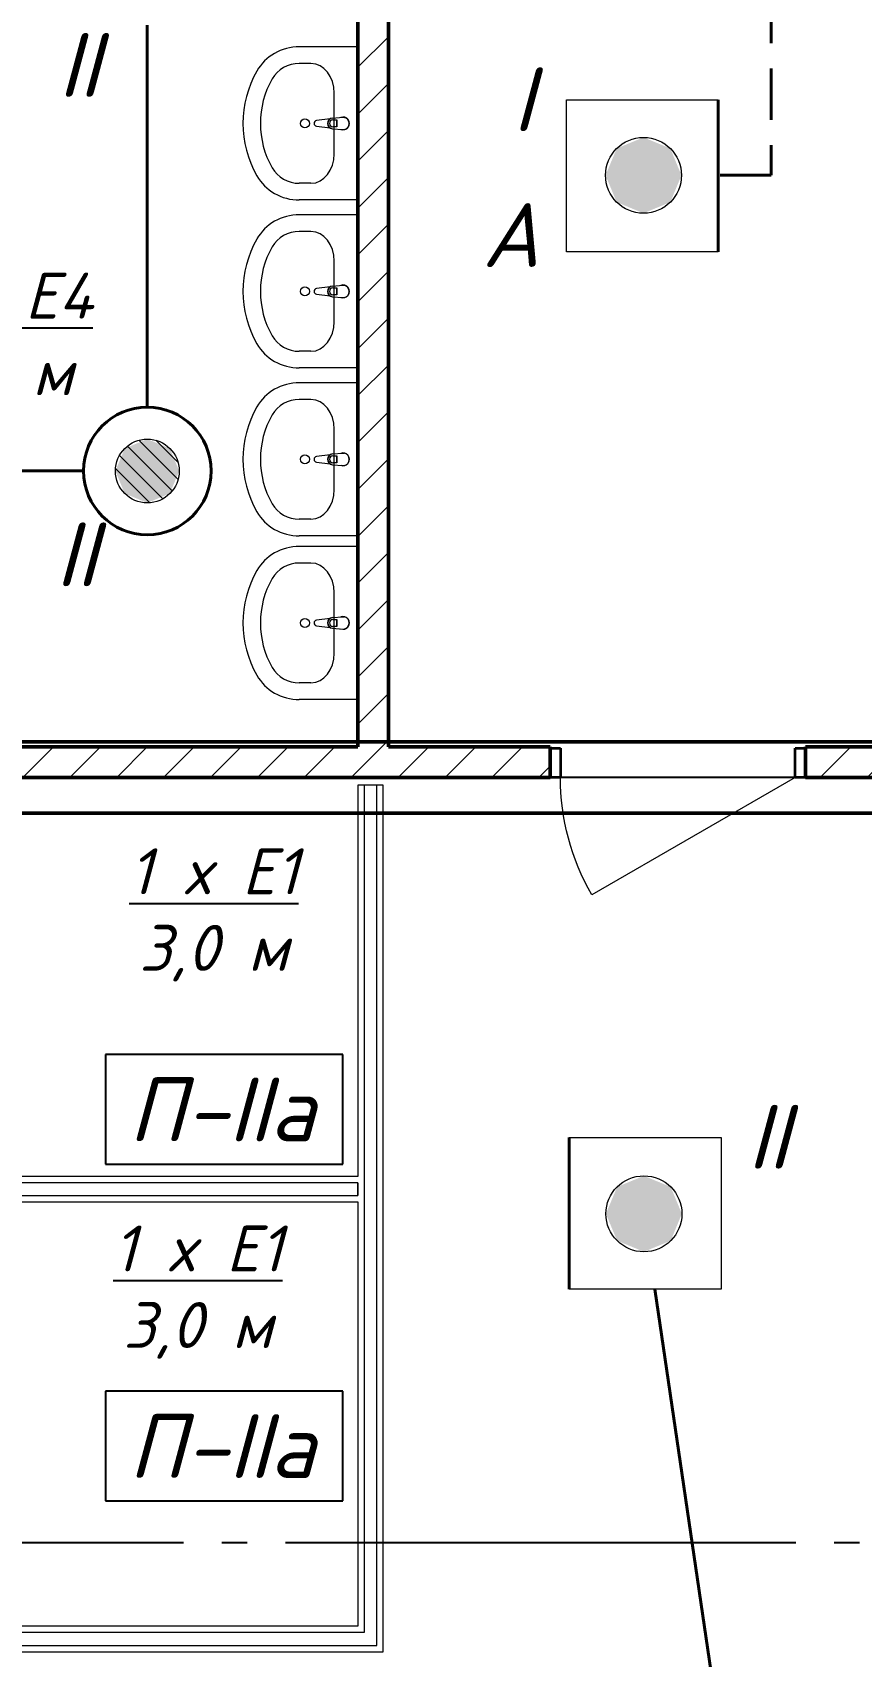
# Model space of a CAD drawing. Header units: millimetres. Extents: x 0 to 1286, y 0 to 420.
# Drawn here: x 300.3 to 332.8, y 155.1 to 218.8 of the extents above; entities that cross this region are included whole.
import ezdxf

# ---------------------------------------------------------------- set-up
doc = ezdxf.new("R2010")
doc.units = ezdxf.units.MM
for name, pattern in [('JIS_02_2.0', [3, 2, -1]), ('ГОСТ 2.303 5', [24, 20, -1.5, 1, -1.5]), ('СПКБ-0000-000-АР#002$0$Разомкнутая', [1058.333302, 634.99999, -423.333311]), ('СПКБ-0000-000-АР#002$0$Штрихпунктирная', [900, 500, -200, 0, -200])]:
    doc.linetypes.add(name, pattern=pattern)
for name, color, linetype in [('Viewport2ForCustomObjects_0', 7, 'Continuous'), ('Номер помещения', 7, 'Continuous'), ('СПКБ-0000-000-АР#002$0$Двери ArchiCAD', 7, 'Continuous'), ('СПКБ-0000-000-АР#002$0$Стены', 7, 'Continuous'), ('Строительные оси', 7, 'Continuous'), ('ЭО_АВАРИЙНОЕ ОСВЕЩЕНИЕ', 7, 'Continuous'), ('ЭО_РАБОЧЕЕ ОСВЕЩЕНИЕ', 7, 'Continuous')]:
    doc.layers.add(name, color=color, linetype=linetype)
for name, color, linetype, lineweight, true_color in [('СПКБ-0000-000-АР#002$0$Двери ArchiCAD_Ном._пера__23', 7, 'Continuous', 35, 0xff6600), ('СПКБ-0000-000-АР#002$0$Двери ArchiCAD_Ном._пера__3', 7, 'Continuous', 18, 0xff6600), ('СПКБ-0000-000-АР#002$0$Двери ArchiCAD_Ном._пера__58', 7, 'Continuous', 50, 0xdf0000), ('СПКБ-0000-000-АР#002$0$Линии_Ном._пера__58', 7, 'Continuous', 50, 0xdf0000), ('СПКБ-0000-000-АР#002$0$Стены_Ном._пера__161', 7, 'Continuous', 13, 0xe11606), ('СПКБ-0000-000-АР#002$0$Стены_Ном._пера__58', 7, 'Continuous', 50, 0xdf0000)]:
    doc.layers.add(name, color=color, linetype=linetype, lineweight=lineweight, true_color=true_color)
for name, color, linetype, lineweight in [('СПКБ-0000-000-АР#002$0$Линии_Ном._пера__20', 1, 'Continuous', 20), ('СПКБ-0000-000-АР#002$0$Сантехника_Ном._пера__6', 5, 'Continuous', 9), ('СПКБ-0000-000-АР#002$0$Стены_Ном._пера__20', 1, 'Continuous', 20)]:
    doc.layers.add(name, color=color, linetype=linetype, lineweight=lineweight)
doc.styles.add('1.8', font='isocpeui.ttf', dxfattribs={"height": 1.8})
doc.styles.add('2.5', font='isocpeui.ttf')
doc.styles.add('CustomTextStyle4', font='isocpeui.ttf', dxfattribs={"height": 2.5})
doc.styles.add('CustomTextStyle5', font='isocpeui.ttf', dxfattribs={"height": 2.5})
pattern_1 = [(45, (0, 0), (-91.9239, 91.9239), [])]
pattern_2 = [(0, (0, 0), (0, 75), [0, -75])]

# ---------------------------------------------------------------- blocks, each defined once
blk = doc.blocks.new('*E728')
at = {"layer": 'Номер помещения', "color": 6, "linetype": 'Continuous'}
for p, q in [((-25.317, 57.996), (-34.622, 57.996)), ((-34.622, 57.996), (-34.622, 53.696)), ((-25.317, 53.696), (-25.317, 57.996)), ((-34.622, 53.696), (-25.317, 53.696)), ((-25.317, 44.802), (-34.622, 44.802)), ((-34.622, 44.802), (-34.622, 40.502)), ((-25.317, 40.502), (-25.317, 44.802)), ((-34.622, 40.502), (-25.317, 40.502))]:
    blk.add_line(p, q, dxfattribs=at)
at = {"layer": 'Строительные оси', "color": 3, "linetype": 'ГОСТ 2.303 5', "lineweight": 25}
for p, q in [((280.431, 68.857), (-283.569, 68.857)), ((280.431, 38.857), (-283.569, 38.857))]:
    blk.add_line(p, q, dxfattribs=at)
at = {"layer": 'ЭО_АВАРИЙНОЕ ОСВЕЩЕНИЕ', "color": 1, "linetype": 'JIS_02_2.0', "lineweight": 40}
for p, q in [((-8.537, 168.638), (-8.537, 92.457)), ((-8.537, 92.457), (-10.611, 92.457))]:
    blk.add_line(p, q, dxfattribs=at)
at = {"layer": 'ЭО_АВАРИЙНОЕ ОСВЕЩЕНИЕ', "color": 7, "lineweight": 0}
for p, q in [((-16.561, 89.465), (-16.561, 95.415)), ((-16.561, 95.415), (-10.611, 95.415)), ((-10.611, 89.465), (-16.561, 89.465))]:
    blk.add_line(p, q, dxfattribs=at)
at = {"layer": 'ЭО_АВАРИЙНОЕ ОСВЕЩЕНИЕ', "color": 1, "lineweight": 40}
blk.add_line((-10.611, 95.415), (-10.611, 89.465), dxfattribs=at)
at = {"layer": 'ЭО_АВАРИЙНОЕ ОСВЕЩЕНИЕ', "color": 7, "lineweight": 0}
blk.add_circle((-13.537, 92.457), 1.488, dxfattribs=at)
at = {"layer": 'ЭО_АВАРИЙНОЕ ОСВЕЩЕНИЕ', "color": 1, "lineweight": 0}
for points in [[(-13.537, 93.945), (-14.588, 93.509), (-12.485, 93.509)], [(-14.588, 93.509), (-15.024, 92.457), (-12.049, 92.457)], [(-14.588, 93.509), (-12.485, 93.509), (-12.049, 92.457)], [(-15.024, 92.457), (-14.588, 91.406), (-12.485, 91.406)], [(-15.024, 92.457), (-12.049, 92.457), (-12.485, 91.406)], [(-14.588, 91.406), (-12.485, 91.406), (-13.537, 90.97)]]:
    blk.add_solid(points, dxfattribs=at)
at = {"layer": 'ЭО_РАБОЧЕЕ ОСВЕЩЕНИЕ', "color": 5, "lineweight": 40}
for p, q in [((-32.985, 98.337), (-32.985, 83.369)), ((-35.485, 80.869), (-46.985, 80.869)), ((-16.446, 48.797), (-16.446, 54.747)), ((-13.088, 48.797), (-10.357, 30.16))]:
    blk.add_line(p, q, dxfattribs=at)
at = {"layer": 'ЭО_РАБОЧЕЕ ОСВЕЩЕНИЕ', "color": 5, "lineweight": 0}
for p, q in [((-32.373, 79.779), (-34.075, 81.481)), ((-32.009, 80.088), (-33.766, 81.845)), ((-31.781, 80.534), (-33.32, 82.073)), ((-31.782, 81.209), (-32.645, 82.071)), ((-32.89, 79.622), (-34.231, 80.964))]:
    blk.add_line(p, q, dxfattribs=at)
at = {"layer": 'ЭО_РАБОЧЕЕ ОСВЕЩЕНИЕ', "color": 7, "lineweight": 0}
for p, q in [((-16.446, 54.747), (-10.496, 54.747)), ((-10.496, 54.747), (-10.496, 48.797)), ((-10.496, 48.797), (-16.446, 48.797))]:
    blk.add_line(p, q, dxfattribs=at)
at = {"layer": 'ЭО_РАБОЧЕЕ ОСВЕЩЕНИЕ', "color": 5, "lineweight": 40}
blk.add_circle((-32.985, 80.869), 2.5, dxfattribs=at)
at = {"layer": 'ЭО_РАБОЧЕЕ ОСВЕЩЕНИЕ', "color": 7, "lineweight": 0}
for centre, radius in [((-32.985, 80.869), 1.25), ((-13.521, 51.755), 1.488)]:
    blk.add_circle(centre, radius, dxfattribs=at)
at = {"layer": 'ЭО_РАБОЧЕЕ ОСВЕЩЕНИЕ', "color": 5, "lineweight": 0}
for points in [[(-32.985, 82.119), (-33.869, 81.752), (-32.101, 81.752)], [(-33.869, 81.752), (-34.235, 80.869), (-31.735, 80.869)], [(-33.869, 81.752), (-33.869, 81.752), (-32.101, 81.752)], [(-33.869, 81.752), (-32.101, 81.752), (-32.101, 81.752)], [(-33.869, 81.752), (-32.101, 81.752), (-31.735, 80.869)], [(-34.235, 80.869), (-34.235, 80.869), (-31.735, 80.869)], [(-34.235, 80.869), (-31.735, 80.869), (-31.735, 80.869)], [(-34.235, 80.869), (-33.869, 79.985), (-32.101, 79.985)], [(-34.235, 80.869), (-31.735, 80.869), (-32.101, 79.985)], [(-33.869, 79.985), (-32.101, 79.985), (-32.985, 79.619)], [(-33.869, 79.985), (-33.869, 79.985), (-32.101, 79.985)], [(-33.869, 79.985), (-32.101, 79.985), (-32.101, 79.985)], [(-13.521, 53.243), (-14.573, 52.807), (-12.469, 52.807)], [(-14.573, 52.807), (-15.009, 51.755), (-12.034, 51.755)], [(-14.573, 52.807), (-12.469, 52.807), (-12.034, 51.755)], [(-15.009, 51.755), (-14.573, 50.703), (-12.469, 50.703)], [(-15.009, 51.755), (-12.034, 51.755), (-12.469, 50.703)], [(-14.573, 50.703), (-12.469, 50.703), (-13.521, 50.268)]]:
    blk.add_solid(points, dxfattribs=at)
at = {"layer": 'Номер помещения', "color": 0, "linetype": 'Continuous'}
for style, p in [('CustomTextStyle4', (-33.722, 54.596)), ('CustomTextStyle5', (-33.722, 41.402))]:
    blk.add_text('П-IIа', height=2.5, dxfattribs=dict(at, style=style)).set_placement(p)
blk = doc.blocks.new('СПКБ-0000-000-АР#002$0$Стена_21', base_point=(-2473.7, 16035.7))
at = {"layer": 'СПКБ-0000-000-АР#002$0$Стены_Ном._пера__20', "linetype": 'Continuous', "lineweight": 20}
h = blk.add_hatch(dxfattribs=at)
h.set_pattern_fill('КИРПИЧ_ОБЫКНОВЕННЫЙ', color=1, style=0, pattern_type=2)
h.set_pattern_definition(pattern_1)
h.paths.add_polyline_path([(-2353.6, 11085.7), (-2473.6, 11085.7), (-2473.6, 7005.7), (-2353.6, 6885.7)])
at = {"layer": 'СПКБ-0000-000-АР#002$0$Стены_Ном._пера__58', "color": 12, "linetype": 'Continuous', "lineweight": 50, "true_color": 0xdf0000, "flags": 128}
for points in [[(-2473.6, 11085.7), (-2473.6, 7005.7)], [(-2353.6, 7005.7), (-2353.6, 11085.7)]]:
    blk.add_lwpolyline(points, dxfattribs=at)
blk = doc.blocks.new('СПКБ-0000-000-АР#002$0$Стена_23', base_point=(-2473.6, 7005.7))
at = {"layer": 'СПКБ-0000-000-АР#002$0$Стены_Ном._пера__20', "linetype": 'Continuous', "lineweight": 20}
h = blk.add_hatch(dxfattribs=at)
h.set_pattern_fill('КИРПИЧ_ОБЫКНОВЕННЫЙ', color=1, style=0, pattern_type=2)
h.set_pattern_definition(pattern_1)
h.paths.add_polyline_path([(-2353.6, 6885.7), (-2473.6, 7005.7), (-5756.9, 7005.7), (-5756.9, 6885.7)])
at = {"layer": 'СПКБ-0000-000-АР#002$0$Стены_Ном._пера__58', "color": 12, "linetype": 'Continuous', "lineweight": 50, "true_color": 0xdf0000, "flags": 128}
for points in [[(-2473.6, 7005.7), (-5756.9, 7005.7)], [(-5756.9, 6885.7), (-2353.6, 6885.7)]]:
    blk.add_lwpolyline(points, dxfattribs=at)
blk = doc.blocks.new('СПКБ-0000-000-АР#002$0$Однопольная Дверь 19')
at = {"layer": 'СПКБ-0000-000-АР#002$0$Двери ArchiCAD_Ном._пера__23', "color": 30, "linetype": 'Continuous', "lineweight": 35, "true_color": 0xff6600}
for p, q in [((-460, 0), (-500, 0)), ((-500, 0), (-500, -115)), ((-460, -115), (-460, 0)), ((500, 0), (460, 0)), ((460, 0), (460, -115)), ((500, -115), (500, 0)), ((-500, -115), (-460, -115)), ((460, -115), (500, -115))]:
    blk.add_line(p, q, dxfattribs=at)
at = {"layer": 'СПКБ-0000-000-АР#002$0$Двери ArchiCAD_Ном._пера__3', "color": 30, "linetype": 'Continuous', "lineweight": 18, "true_color": 0xff6600}
blk.add_line((460, 0), (-336.7, 460), dxfattribs=at)
blk.add_arc((460, 0), 920, 150, 180, dxfattribs=at)
at = {"layer": 'СПКБ-0000-000-АР#002$0$Двери ArchiCAD_Ном._пера__58', "color": 12, "linetype": 'Continuous', "lineweight": 50, "true_color": 0xdf0000}
for p, q in [((-500, 0), (-537, 0)), ((-500, 0), (-500, -115)), ((500, 0), (500, -115)), ((500, 0), (537, 0)), ((-500, -120), (-537, -120)), ((-500, -115), (-500, -120)), ((500, -115), (500, -120)), ((500, -120), (537, -120))]:
    blk.add_line(p, q, dxfattribs=at)
blk = doc.blocks.new('СПКБ-0000-000-АР#002$0$Стена_24', base_point=(-353.6, 7005.7))
at = {"layer": 'СПКБ-0000-000-АР#002$0$Стены_Ном._пера__20', "linetype": 'Continuous', "lineweight": 20}
h = blk.add_hatch(dxfattribs=at)
h.set_pattern_fill('КИРПИЧ_ОБЫКНОВЕННЫЙ', color=1, style=0, pattern_type=2)
h.set_pattern_definition(pattern_1)
h.paths.add_polyline_path([(-2353.6, 7005.7), (-2353.6, 6885.7), (-1719.3, 6885.7), (-1719.3, 7000.7), (-1719.3, 7005.7)])
h = blk.add_hatch(dxfattribs=at)
h.set_pattern_fill('КИРПИЧ_ОБЫКНОВЕННЫЙ', color=1, style=0, pattern_type=2)
h.set_pattern_definition(pattern_1)
h.paths.add_polyline_path([(-353.6, 7005.7), (-719.3, 7005.7), (-719.3, 7000.7), (-719.3, 6885.7), (-353.6, 6885.7)])
at = {"layer": 'СПКБ-0000-000-АР#002$0$Стены_Ном._пера__58', "color": 12, "linetype": 'Continuous', "lineweight": 50, "true_color": 0xdf0000}
for p, q in [((-1719.3, 7005.7), (-1756.3, 7005.7)), ((-1719.3, 7000.7), (-1719.3, 7005.7)), ((-719.3, 7005.7), (-682.3, 7005.7)), ((-719.3, 7000.7), (-719.3, 7005.7)), ((-1719.3, 6885.7), (-1719.3, 7000.7)), ((-719.3, 6885.7), (-719.3, 7000.7)), ((-1719.3, 6885.7), (-1756.3, 6885.7)), ((-719.3, 6885.7), (-682.3, 6885.7))]:
    blk.add_line(p, q, dxfattribs=at)
at = {"layer": 'СПКБ-0000-000-АР#002$0$Стены_Ном._пера__58', "color": 12, "linetype": 'Continuous', "lineweight": 50, "true_color": 0xdf0000, "flags": 128}
for points in [[(-1719.3, 7005.7), (-2353.6, 7005.7)], [(-353.6, 7005.7), (-719.3, 7005.7)], [(-353.6, 6885.7), (-353.6, 7005.7)], [(-2353.6, 6885.7), (-1719.3, 6885.7)], [(-719.3, 6885.7), (-353.6, 6885.7)]]:
    blk.add_lwpolyline(points, dxfattribs=at)
at = {"layer": 'СПКБ-0000-000-АР#002$0$Двери ArchiCAD', "color": 21, "linetype": 'Continuous', "lineweight": 18, "true_color": 0xff9955, "xscale": -1, "zscale": 1000, "rotation": 180}
blk.add_blockref('СПКБ-0000-000-АР#002$0$Однопольная Дверь 19', (-1219.3, 6885.7), dxfattribs=at)
blk = doc.blocks.new('СПКБ-0000-000-АР#002$0$Стена_73', base_point=(-2473.6, 6855))
at = {"layer": 'СПКБ-0000-000-АР#002$0$Стены_Ном._пера__161', "linetype": 'Continuous', "lineweight": 13, "true_color": 0xe11606}
h = blk.add_hatch(dxfattribs=at)
h.set_pattern_fill('ГИПС', color=12, style=0, pattern_type=2)
h.set_pattern_definition(pattern_2)
h.paths.add_polyline_path([(-2473.6, 6855), (-2473.6, 3559.3), (-2448.6, 3534.3), (-2448.6, 6855)])
h = blk.add_hatch(dxfattribs=at)
h.set_pattern_fill('ГИПС', color=12, style=0, pattern_type=2)
h.set_pattern_definition(pattern_2)
h.paths.add_polyline_path([(-2373.6, 3459.3), (-2373.6, 6855), (-2398.6, 6855), (-2398.6, 3484.3)])
at = {"layer": 'СПКБ-0000-000-АР#002$0$Стены_Ном._пера__161', "color": 12, "linetype": 'Continuous', "lineweight": 13, "true_color": 0xe11606}
for p, q in [((-2448.6, 6855), (-2448.6, 3534.3)), ((-2398.6, 3484.3), (-2398.6, 6855))]:
    blk.add_line(p, q, dxfattribs=at)
at = {"layer": 'СПКБ-0000-000-АР#002$0$Стены_Ном._пера__161', "color": 12, "linetype": 'Continuous', "lineweight": 13, "true_color": 0xe11606, "flags": 128}
for points in [[(-2473.6, 6855), (-2473.6, 5322.2)], [(-2373.6, 6855), (-2473.6, 6855)], [(-2373.6, 3459.3), (-2373.6, 6855)], [(-2473.6, 5297.2), (-2473.6, 5247.2)], [(-2473.6, 5222.2), (-2473.6, 3559.3)]]:
    blk.add_lwpolyline(points, dxfattribs=at)
blk = doc.blocks.new('СПКБ-0000-000-АР#002$0$Стена_74', base_point=(-2473.6, 3459.3))
at = {"layer": 'СПКБ-0000-000-АР#002$0$Стены_Ном._пера__161', "linetype": 'Continuous', "lineweight": 13, "true_color": 0xe11606}
h = blk.add_hatch(dxfattribs=at)
h.set_pattern_fill('ГИПС', color=12, style=0, pattern_type=2)
h.set_pattern_definition(pattern_2)
h.paths.add_polyline_path([(-2473.6, 3559.3), (-6920.2, 3559.3), (-6920.2, 3534.3), (-2448.6, 3534.3)])
h = blk.add_hatch(dxfattribs=at)
h.set_pattern_fill('ГИПС', color=12, style=0, pattern_type=2)
h.set_pattern_definition(pattern_2)
h.paths.add_polyline_path([(-6920.2, 3459.3), (-2373.6, 3459.3), (-2398.6, 3484.3), (-6920.2, 3484.3)])
at = {"layer": 'СПКБ-0000-000-АР#002$0$Стены_Ном._пера__161', "color": 12, "linetype": 'Continuous', "lineweight": 13, "true_color": 0xe11606}
for p, q in [((-2448.6, 3534.3), (-6920.2, 3534.3)), ((-6920.2, 3484.3), (-2398.6, 3484.3))]:
    blk.add_line(p, q, dxfattribs=at)
at = {"layer": 'СПКБ-0000-000-АР#002$0$Стены_Ном._пера__161', "color": 12, "linetype": 'Continuous', "lineweight": 13, "true_color": 0xe11606, "flags": 128}
for points in [[(-2473.6, 3559.3), (-5773.6, 3559.3)], [(-6920.2, 3459.3), (-2373.6, 3459.3)]]:
    blk.add_lwpolyline(points, dxfattribs=at)
blk = doc.blocks.new('СПКБ-0000-000-АР#002$0$Стена_75', base_point=(-2473.6, 5222.2))
at = {"layer": 'СПКБ-0000-000-АР#002$0$Стены_Ном._пера__161', "linetype": 'Continuous', "lineweight": 13, "true_color": 0xe11606}
h = blk.add_hatch(dxfattribs=at)
h.set_pattern_fill('ГИПС', color=12, style=0, pattern_type=2)
h.set_pattern_definition(pattern_2)
h.paths.add_polyline_path([(-2473.6, 5322.2), (-5773.6, 5322.2), (-5773.6, 5297.2), (-2473.6, 5297.2)])
h = blk.add_hatch(dxfattribs=at)
h.set_pattern_fill('ГИПС', color=12, style=0, pattern_type=2)
h.set_pattern_definition(pattern_2)
h.paths.add_polyline_path([(-5773.6, 5222.2), (-2473.6, 5222.2), (-2473.6, 5247.2), (-5773.6, 5247.2)])
at = {"layer": 'СПКБ-0000-000-АР#002$0$Стены_Ном._пера__161', "color": 12, "linetype": 'Continuous', "lineweight": 13, "true_color": 0xe11606}
for p, q in [((-2473.6, 5297.2), (-5773.6, 5297.2)), ((-5773.6, 5247.2), (-2473.6, 5247.2))]:
    blk.add_line(p, q, dxfattribs=at)
at = {"layer": 'СПКБ-0000-000-АР#002$0$Стены_Ном._пера__161', "color": 12, "linetype": 'Continuous', "lineweight": 13, "true_color": 0xe11606, "flags": 128}
for points in [[(-2473.6, 5322.2), (-5773.6, 5322.2)], [(-5773.6, 5297.2), (-5773.6, 5247.2)], [(-2473.6, 5247.2), (-2473.6, 5297.2)], [(-5773.6, 5222.2), (-2473.6, 5222.2)]]:
    blk.add_lwpolyline(points, dxfattribs=at)
blk = doc.blocks.new('СПКБ-0000-000-АР#002$0$Basin 02 70')
at = {"layer": 'СПКБ-0000-000-АР#002$0$Сантехника_Ном._пера__6', "color": 5, "linetype": 'Continuous', "lineweight": 9}
for p, q in [((-300, 0), (-300, -229.1)), ((300, 0), (-300, 0)), ((300, 0), (300, -229.1)), ((-23.9, -59), (-23.8, -53.9)), ((-21, -99.3), (-23.9, -59)), ((21, -99.3), (23.9, -59)), ((23.9, -59), (23.8, -54)), ((-118.8, -92.3), (-118.8, -92.3)), ((118.8, -92.3), (-118.8, -92.3)), ((-17.7, -108.8), (-11.1, -161.7)), ((-13.6, -97.1), (-13.6, -82.2)), ((-13.6, -82.2), (13.6, -82.2)), ((-13.6, -82.9), (13.6, -82.9)), ((11.1, -161.7), (17.7, -108.8)), ((13.6, -82.2), (13.6, -97.1)), ((-234.8, -183.3), (-234.8, -229.1)), ((234.8, -183.3), (234.8, -229.1))]:
    blk.add_line(p, q, dxfattribs=at)
blk.add_circle((0, -207.1), 17.5, dxfattribs=at)
for centre, radius, start, end in [((0, -57.3), 25, 339.28556, 200.71444), ((0, -57.3), 24, 7.83741, 171.8967), ((0, -96.7), 21.1, 185.16961, 354.83039), ((0, -97.4), 21.1, 185.16961, 354.83039), ((0, -97.1), 13.6, 180, 0), ((0, -160.3), 11.2, 187.13892, 352.86108)]:
    blk.add_arc(centre, radius, start, end, dxfattribs=at)
for centre, major_axis, ratio, start_param, end_param in [((-118.8, -183.3), (-116, 0), 0.784675, 4.712389, 6.283185), ((118.8, -183.3), (-116, 0), 0.784675, 3.141593, 4.712389), ((-118.9, -229.1), (0, -189.4), 0.956522, 4.712389, 5.78621), ((-118.9, -229.1), (0, -121.2), 0.956522, 4.712389, 5.78621), ((118.9, -229.1), (0, -121.2), 0.956522, 0.496975, 1.570796), ((118.9, -229.1), (0, -189.4), 0.956522, 0.496975, 1.570796), ((0, 0), (0, -381.8), 0.956522, 5.78621, 6.78016), ((0, 0), (0, -450), 0.956522, 5.78621, 6.78016)]:
    blk.add_ellipse(centre, major_axis=major_axis, ratio=ratio, start_param=start_param, end_param=end_param, dxfattribs=at)
blk = doc.blocks.new('*E727')
at = {"layer": 'СПКБ-0000-000-АР#002$0$Линии_Ном._пера__20', "color": 1, "linetype": 'СПКБ-0000-000-АР#002$0$Штрихпунктирная', "lineweight": 20}
blk.add_line((216.75, 117.515), (276.75, 117.515), dxfattribs=at)
at = {"layer": 'СПКБ-0000-000-АР#002$0$Линии_Ном._пера__58', "color": 12, "linetype": 'СПКБ-0000-000-АР#002$0$Разомкнутая', "lineweight": 50, "true_color": 0xdf0000}
for p, q in [((218.75, 118.918), (274.92, 118.918)), ((218.75, 116.111), (274.92, 116.111))]:
    blk.add_line(p, q, dxfattribs=at)
at = {"layer": 'СПКБ-0000-000-АР#002$0$Сантехника_Ном._пера__6', "color": 5, "linetype": 'Continuous', "lineweight": 9, "xscale": 0.01, "yscale": 0.01, "zscale": 10, "rotation": 270}
for p in [(251.582, 143.15), (251.582, 136.567), (251.582, 129.984), (251.582, 123.571)]:
    blk.add_blockref('СПКБ-0000-000-АР#002$0$Basin 02 70', p, dxfattribs=at)
at = {"layer": 'СПКБ-0000-000-АР#002$0$Стены', "color": 12, "lineweight": 50, "true_color": 0xdf0000, "xscale": 0.01, "yscale": 0.01, "zscale": 0.01}
for name, p in [('СПКБ-0000-000-АР#002$0$Стена_21', (251.582, 209.015)), ('СПКБ-0000-000-АР#002$0$Стена_23', (251.582, 118.715)), ('СПКБ-0000-000-АР#002$0$Стена_24', (272.782, 118.715))]:
    blk.add_blockref(name, p, dxfattribs=at)
at = {"layer": 'СПКБ-0000-000-АР#002$0$Стены', "color": 12, "lineweight": 13, "true_color": 0xe11606, "xscale": 0.01, "yscale": 0.01, "zscale": 0.01}
for name, p in [('СПКБ-0000-000-АР#002$0$Стена_73', (251.582, 117.207)), ('СПКБ-0000-000-АР#002$0$Стена_75', (251.582, 100.88)), ('СПКБ-0000-000-АР#002$0$Стена_74', (251.582, 83.25))]:
    blk.add_blockref(name, p, dxfattribs=at)

msp = doc.modelspace()

# ---------------------------------------------------------------- block references
msp.add_blockref('*E727', (61.438, 72.071))
at = {"layer": 'Viewport2ForCustomObjects_0'}
msp.add_blockref('*E728', (337.756, 120.729), dxfattribs=at)

# ---------------------------------------------------------------- texts
at = {"layer": 'ЭО_АВАРИЙНОЕ ОСВЕЩЕНИЕ', "insert": (319.5, 216.17), "char_height": 2.5, "attachment_point": 5, "style": '2.5'}
msp.add_mtext('I', dxfattribs=at)
at = {"layer": 'ЭО_АВАРИЙНОЕ ОСВЕЩЕНИЕ', "color": 1, "insert": (319.016, 210.844), "char_height": 2.5, "attachment_point": 5, "style": '2.5'}
msp.add_mtext('А', dxfattribs=at)
at = {"layer": 'ЭО_РАБОЧЕЕ ОСВЕЩЕНИЕ', "attachment_point": 5}
for s, insert, char_height, style in [('II', (302.091, 217.516), 2.5, '2.5'), ('{\\L3 x Е4\\P}2,5 м', (298.91, 206.76), 1.8, '1.8'), ('II', (301.984, 198.333), 2.5, '2.5'), ('{\\L1 x Е1\\P}3,0 м', (307.376, 184.198), 1.8, '1.8'), ('II', (329.102, 175.507), 2.5, '2.5'), ('{\\L1 x Е1\\P}3,0 м', (306.753, 169.416), 1.8, '1.8')]:
    msp.add_mtext(s, dxfattribs=dict(at, insert=insert, char_height=char_height, style=style))

doc.saveas('drawing.dxf')
